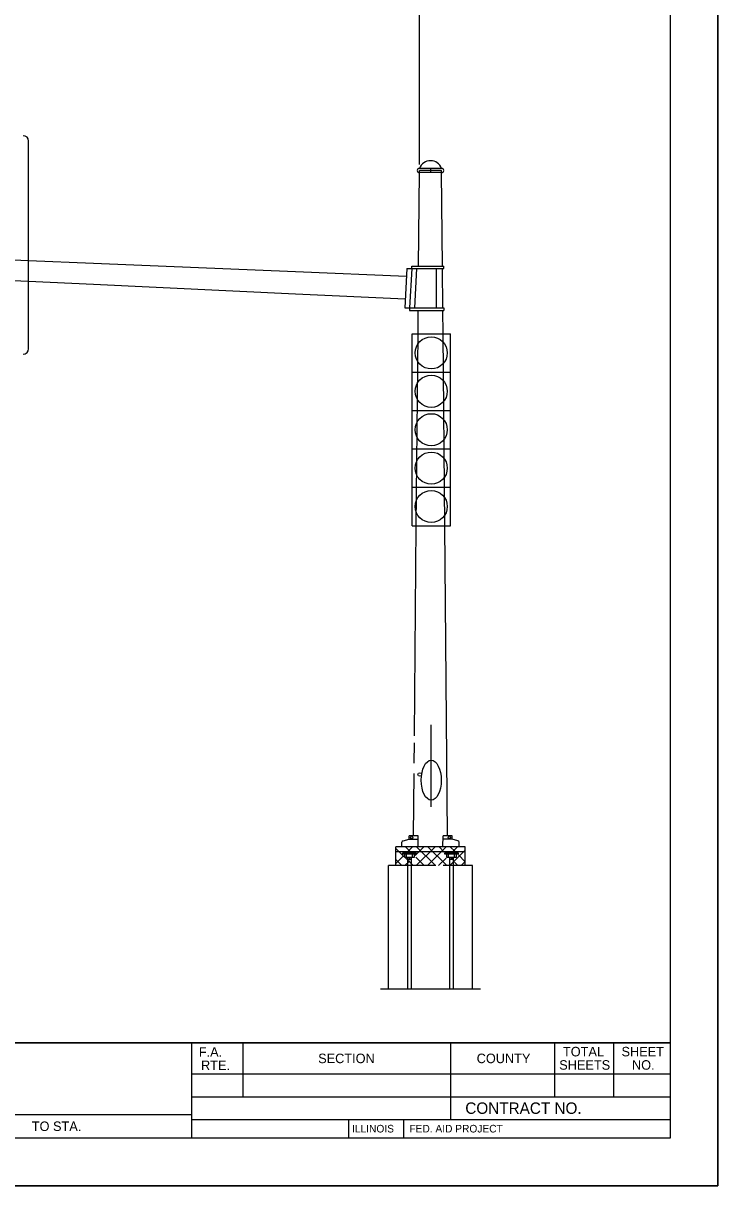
# Model space of a CAD drawing. Extents: x 53750 to 56102, y 36071 to 36970.
# Drawn here: x 54803.9 to 54949.7, y 36294.6 to 36538.7 of the extents above; entities that cross this region are included whole.
import ezdxf

# ---------------------------------------------------------------- set-up
doc = ezdxf.new("R2010")
doc.units = 0
for name, color, linetype in [('Default', 7, 'Continuous'), ('HS_Pattern and Hatching', 7, 'Continuous'), ('Level 48', 7, 'Continuous'), ('Sheets_50 Reference Boundary', 7, 'Continuous'), ('Sheets_General Details', 7, 'Continuous'), ('Sheets_Printer Plotting Border', 7, 'Continuous')]:
    doc.layers.add(name, color=color, linetype=linetype)

msp = doc.modelspace()

# ---------------------------------------------------------------- linework, layer by layer
at = {"layer": 'Default'}
for p, q in [((54887.07, 36509.06), (54887.07, 36594.16)), ((54804.99, 36470.32), (54804.99, 36513.97)), ((54886.89, 36487.69), (54887.07, 36507.33)), ((54891.73, 36508.23), (54887.07, 36508.23)), ((54891.73, 36507.78), (54887.07, 36507.78)), ((54887.07, 36507.33), (54887.07, 36507.78)), ((54891.73, 36507.33), (54887.07, 36507.33)), ((54889.4, 36508.23), (54889.4, 36507.33)), ((54891.73, 36507.33), (54891.73, 36507.78)), ((54891.9, 36487.69), (54891.73, 36507.33)), ((54804.99, 36488.79), (54791.37, 36489.36)), ((54818.6, 36488.23), (54804.99, 36488.79)), ((54861.04, 36486.48), (54818.6, 36488.23)), ((54884.4, 36487.17), (54883.97, 36478.91)), ((54884.4, 36487.17), (54892.21, 36487.17)), ((54885.44, 36487.17), (54885.01, 36478.96)), ((54885.44, 36487.17), (54885.44, 36487.69)), ((54885.45, 36487.69), (54892.21, 36487.69)), ((54886.48, 36487.17), (54886.05, 36478.91)), ((54890.61, 36487.17), (54890.6, 36478.9)), ((54891.98, 36478.91), (54891.91, 36487.17)), ((54892.21, 36487.17), (54892.21, 36487.69)), ((54804.99, 36484.46), (54791.37, 36485.1)), ((54818.6, 36483.82), (54804.99, 36484.46)), ((54884.32, 36485.52), (54861.04, 36486.48)), ((54861.04, 36481.82), (54818.6, 36483.82)), ((54884.06, 36480.74), (54861.04, 36481.82)), ((54883.97, 36478.91), (54892.21, 36478.91)), ((54885.01, 36478.96), (54885.01, 36478.39)), ((54885.01, 36478.39), (54892.21, 36478.39)), ((54886.77, 36473.5), (54886.81, 36478.37)), ((54892.03, 36473.5), (54891.99, 36478.39)), ((54892.21, 36478.91), (54892.21, 36478.39)), ((54885.52, 36473.5), (54893.58, 36473.5)), ((54885.52, 36465.44), (54885.52, 36473.5)), ((54886.41, 36433.18), (54886.77, 36473.5)), ((54892.38, 36433.18), (54892.03, 36473.5)), ((54893.58, 36465.44), (54893.58, 36473.5)), ((54885.52, 36465.44), (54893.58, 36465.44)), ((54885.52, 36457.38), (54885.52, 36465.44)), ((54893.58, 36457.38), (54893.58, 36465.44)), ((54885.52, 36457.38), (54893.58, 36457.38)), ((54885.52, 36449.31), (54885.52, 36457.38)), ((54893.58, 36449.31), (54893.58, 36457.38)), ((54885.52, 36449.31), (54893.58, 36449.31)), ((54885.52, 36441.25), (54885.52, 36449.31)), ((54893.58, 36441.25), (54893.58, 36449.31)), ((54885.52, 36441.25), (54893.58, 36441.25)), ((54885.52, 36433.18), (54885.52, 36441.25)), ((54893.58, 36433.18), (54893.58, 36441.25)), ((54885.52, 36433.18), (54893.58, 36433.18)), ((54886.02, 36389.08), (54886.41, 36433.18)), ((54892.96, 36368.05), (54892.38, 36433.18)), ((54889.55, 36374.14), (54889.55, 36391.36)), ((54885.97, 36383.29), (54886.01, 36387.58)), ((54885.83, 36368.05), (54885.95, 36381.17)), ((54883.64, 36366.99), (54884.88, 36367.33)), ((54886.79, 36368.05), (54884.88, 36368.05)), ((54884.88, 36367.33), (54884.88, 36368.05)), ((54884.88, 36367.33), (54886.79, 36367.33)), ((54886.78, 36365.74), (54886.79, 36368.05)), ((54892.01, 36365.74), (54892.02, 36368.05)), ((54893.92, 36368.05), (54892.02, 36368.05)), ((54893.92, 36367.33), (54892.02, 36367.33)), ((54893.92, 36367.33), (54893.92, 36368.04)), ((54895.16, 36367), (54893.92, 36367.33)), ((54896.7, 36365.74), (54882.09, 36365.74)), ((54882.09, 36364.65), (54882.09, 36365.74)), ((54883.4, 36365.74), (54883.4, 36366.68)), ((54895.4, 36365.74), (54895.4, 36366.68)), ((54896.7, 36364.65), (54896.7, 36365.74)), ((54896.7, 36364.65), (54882.09, 36364.65)), ((54882.09, 36361.78), (54882.09, 36364.65)), ((54884.32, 36363.54), (54884.32, 36364.19)), ((54884.58, 36363.46), (54884.58, 36335.94)), ((54885.35, 36363.05), (54884.58, 36363.05)), ((54885.15, 36363.31), (54884.83, 36363.31)), ((54885.35, 36363.46), (54885.35, 36335.94)), ((54885.62, 36363.54), (54885.62, 36364.19)), ((54893.15, 36363.54), (54893.15, 36364.19)), ((54893.41, 36363.46), (54893.41, 36335.94)), ((54894.18, 36363.05), (54893.41, 36363.05)), ((54893.98, 36363.31), (54893.67, 36363.31)), ((54894.18, 36363.46), (54894.18, 36335.94)), ((54894.46, 36363.54), (54894.46, 36364.19)), ((54896.7, 36361.78), (54896.7, 36364.65)), ((54880.56, 36335.94), (54880.56, 36361.78)), ((54890.49, 36361.78), (54880.56, 36361.78)), ((54898.24, 36361.78), (54892.05, 36361.78)), ((54898.24, 36350.8), (54898.24, 36361.78)), ((54898.24, 36335.94), (54898.24, 36350.8)), ((54878.89, 36335.94), (54899.91, 36335.94))]:
    msp.add_line(p, q, dxfattribs=at)
for points in [[(54886.4, 36364.5), (54886.4, 36364.2), (54883.57, 36364.2), (54883.57, 36364.5)], [(54886.04, 36363.54), (54886.04, 36364.2), (54883.91, 36364.2), (54883.91, 36363.54)], [(54895.23, 36364.5), (54895.23, 36364.2), (54892.4, 36364.2), (54892.4, 36364.5)], [(54894.88, 36363.54), (54894.88, 36364.2), (54892.74, 36364.2), (54892.74, 36363.54)]]:
    msp.add_lwpolyline(points, close=True, dxfattribs=at)
for centre, radius in [((54889.55, 36469.47), 3.37), ((54889.55, 36461.41), 3.37), ((54889.55, 36453.34), 3.37), ((54889.55, 36445.28), 3.37), ((54889.55, 36437.22), 3.37), ((54887.13, 36380.93), 0.38), ((54885.46, 36367.65), 0.254), ((54893.33, 36367.67), 0.254)]:
    msp.add_circle(centre, radius, dxfattribs=at)
for centre, radius, start, end in [((54803.88, 36513.97), 1.11, 0, 90), ((54889.4, 36507.33), 2.5, 21.1587, 158.8413), ((54887.07, 36507.78), 0.451, 89.8801, 269.6707), ((54891.73, 36507.78), 0.451, 270.3293, 90.1199), ((54803.88, 36470.32), 1.11, 270, 0), ((54883.72, 36366.68), 0.325, 105.0922, 180), ((54895.07, 36366.68), 0.325, 0, 75.0686)]:
    msp.add_arc(centre, radius, start, end, dxfattribs=at)
msp.add_ellipse((54889.55, 36379.72), major_axis=(0, 4.2), ratio=0.49991, dxfattribs=at)
at = {"layer": 'HS_Pattern and Hatching'}
for p, q in [((54885.72, 36361.78), (54882.19, 36365.31)), ((54885.13, 36364.73), (54884.12, 36365.74)), ((54884.59, 36364.7), (54885.63, 36365.74)), ((54886.18, 36363.93), (54887.99, 36365.74)), ((54886.39, 36361.78), (54890.35, 36365.74)), ((54890.43, 36361.78), (54886.47, 36365.74)), ((54888.75, 36361.78), (54892.7, 36365.74)), ((54892.79, 36361.78), (54888.83, 36365.74)), ((54892.29, 36364.64), (54891.19, 36365.74)), ((54893.46, 36361.78), (54896.7, 36365.03)), ((54894.55, 36364.73), (54893.55, 36365.74)), ((54894.08, 36364.76), (54895.06, 36365.74)), ((54882.09, 36364.56), (54882.19, 36364.65)), ((54882.09, 36362.2), (54883.58, 36363.69)), ((54883.36, 36361.78), (54882.09, 36363.05)), ((54884.03, 36361.78), (54885.03, 36362.78)), ((54888.08, 36361.78), (54886.29, 36363.57)), ((54891.1, 36361.78), (54892.69, 36363.37)), ((54895.15, 36361.78), (54894.43, 36362.5)), ((54896.7, 36362.59), (54895.25, 36364.03)), ((54895.82, 36361.78), (54896.7, 36362.67))]:
    msp.add_line(p, q, dxfattribs=at)
at = {"layer": 'Level 48'}
msp.add_lwpolyline([(54269.71, 36734.55), (54949.71, 36734.55), (54949.71, 36294.55), (54269.71, 36294.55)], close=True, dxfattribs=at)
at = {"layer": 'Sheets_50 Reference Boundary'}
msp.add_lwpolyline([(54309.71, 36724.55), (54939.71, 36724.55), (54939.71, 36324.55), (54309.71, 36324.55)], close=True, dxfattribs=at)
at = {"layer": 'Sheets_General Details'}
for p, q in [((54949.71, 36294.55), (54949.71, 36734.55)), ((54309.71, 36324.55), (54939.71, 36324.55)), ((54839.19, 36324.55), (54839.19, 36304.55)), ((54850, 36324.55), (54850, 36313.25)), ((54893.6, 36324.55), (54893.6, 36308.45)), ((54915.44, 36324.55), (54915.44, 36313.25)), ((54927.85, 36324.55), (54927.85, 36313.25)), ((54839.19, 36318.05), (54939.71, 36318.05)), ((54839.19, 36313.25), (54939.71, 36313.25)), ((54685.19, 36309.55), (54839.19, 36309.55)), ((54839.19, 36308.45), (54939.71, 36308.45)), ((54872.14, 36308.45), (54872.14, 36304.55)), ((54883.74, 36308.45), (54883.74, 36304.55)), ((54949.71, 36294.55), (54269.71, 36294.55))]:
    msp.add_line(p, q, dxfattribs=at)
msp.add_lwpolyline([(54309.71, 36724.55), (54939.71, 36724.55), (54939.71, 36304.55), (54309.71, 36304.55)], close=True, dxfattribs=at)
at = {"layer": 'Sheets_Printer Plotting Border'}
msp.add_lwpolyline([(54269.71, 36294.55), (54949.71, 36294.55), (54949.71, 36734.55), (54269.71, 36734.55)], close=True, dxfattribs=at)

# ---------------------------------------------------------------- texts
at = {"layer": 'Sheets_General Details'}
for s, height, p in [('F.A.  ', 2, (54840.74, 36321.65)), ('TOTAL', 2, (54917.21, 36321.72)), ('SHEET', 2, (54929.5, 36321.72)), ('RTE.', 2, (54841.2, 36318.85)), ('SECTION', 2, (54865.8, 36320.3)), ('COUNTY', 2, (54899.09, 36320.3)), ('SHEETS', 2, (54916.42, 36318.92)), ('NO.', 2, (54931.7, 36318.92)), ('CONTRACT NO.      ', 2.4, (54896.7, 36309.65)), ('TO STA.', 2, (54805.67, 36306.05)), ('ILLINOIS', 1.6, (54872.92, 36305.74)), ('FED. AID PROJECT', 1.6, (54884.96, 36305.74))]:
    msp.add_text(s, height=height, dxfattribs=at).set_placement(p)

doc.saveas('drawing.dxf')
